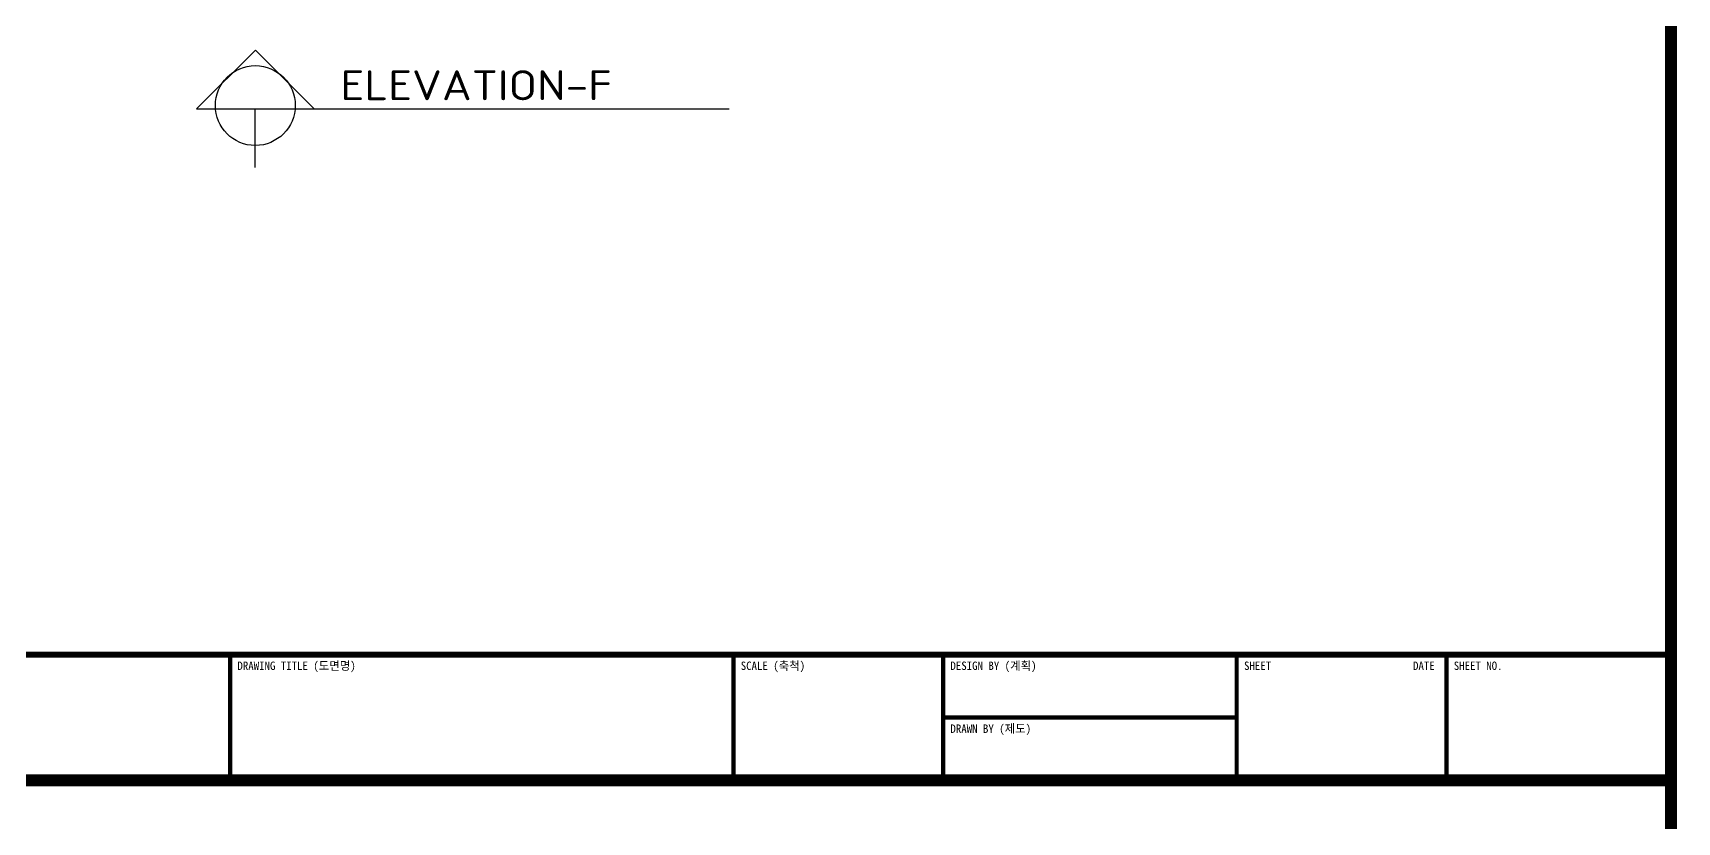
# Model space of a CAD drawing. Extents: x 0 to 79700, y -68 to 28499.
# Drawn here: x 71467 to 79700, y 8664 to 12616 of the extents above; entities that cross this region are included whole.
import ezdxf

# ---------------------------------------------------------------- set-up
doc = ezdxf.new("R2010")
doc.units = 0
doc.header["$LTSCALE"] = 50
doc.header["$MEASUREMENT"] = 0
doc.layers.get('0').update_dxf_attribs({"linetype": 'CONTINUOUS'})
doc.styles.add('4', font='')
doc.styles.get("Standard").update_dxf_attribs({"font": 'architxt.shx'})
doc.styles.get('4').set_extended_font_data('DotumChe')

# ---------------------------------------------------------------- blocks, each defined once
blk = doc.blocks.new('forma3')
blk.add_line((0, 297), (420, 297))
at = {"const_width": 2}
blk.add_lwpolyline([(0, 297), (0, 0), (420, 0), (420, 297)], close=True, dxfattribs=at)
for points, const_width in [([(420, 21), (0, 21)], 1), ([(179.5, 0), (179.5, 21)], 0.7), ([(263.5, 0), (263.5, 21)], 0.7), ([(298.5, 0), (298.5, 21)], 0.7), ([(347.5, 0), (347.5, 21)], 0.7), ([(382.5, 0), (382.5, 21)], 0.7), ([(347.5, 10.5), (298.5, 10.5)], 0.7)]:
    blk.add_lwpolyline(points, dxfattribs=dict(const_width=const_width))
at = {"style": '4'}
for s, p in [('DRAWING TITLE (도면명)', (180.72, 18.44)), ('SCALE (축척)', (264.72, 18.44)), ('DESIGN BY (계획)', (299.72, 18.44)), ('SHEET', (348.72, 18.44)), ('DATE', (376.93, 18.44)), ('SHEET NO.', (383.72, 18.44)), ('DRAWN BY (제도)', (299.72, 7.94))]:
    blk.add_text(s, height=1.4, dxfattribs=at).set_placement(p)

msp = doc.modelspace()

# ---------------------------------------------------------------- linework, layer by layer
at = {"color": 7, "linetype": 'ByBlock', "ltscale": 200}
for p, q in [((72286.9753, 12235.66961), (72580.83318, 12529.5275)), ((72580.83318, 12529.5275), (72874.69106, 12235.66961)), ((72578.60179, 12235.57451), (72578.60179, 11942.58292))]:
    msp.add_line(p, q, dxfattribs=at)
at = {"ltscale": 200}
msp.add_line((72286.9753, 12235.66961), (74953.31206, 12235.66961), dxfattribs=at)
at = {"color": 7, "linetype": 'ByBlock', "ltscale": 200}
msp.add_circle((72580.60024, 12252.0077), 200, dxfattribs=at)

# ---------------------------------------------------------------- block references
at = {"xscale": 30, "yscale": 30, "zscale": 30}
for p in [(67069.50283, 8872.39417), (67069.50283, -37.60583)]:
    msp.add_blockref('forma3', p, dxfattribs=at)

# ---------------------------------------------------------------- texts
at = {"color": 7, "ltscale": 200, "width": 1.3}
msp.add_text('ELEVATION-F', height=150, dxfattribs=at).set_placement((73007.29084, 12278.63291))

doc.saveas('drawing.dxf')
